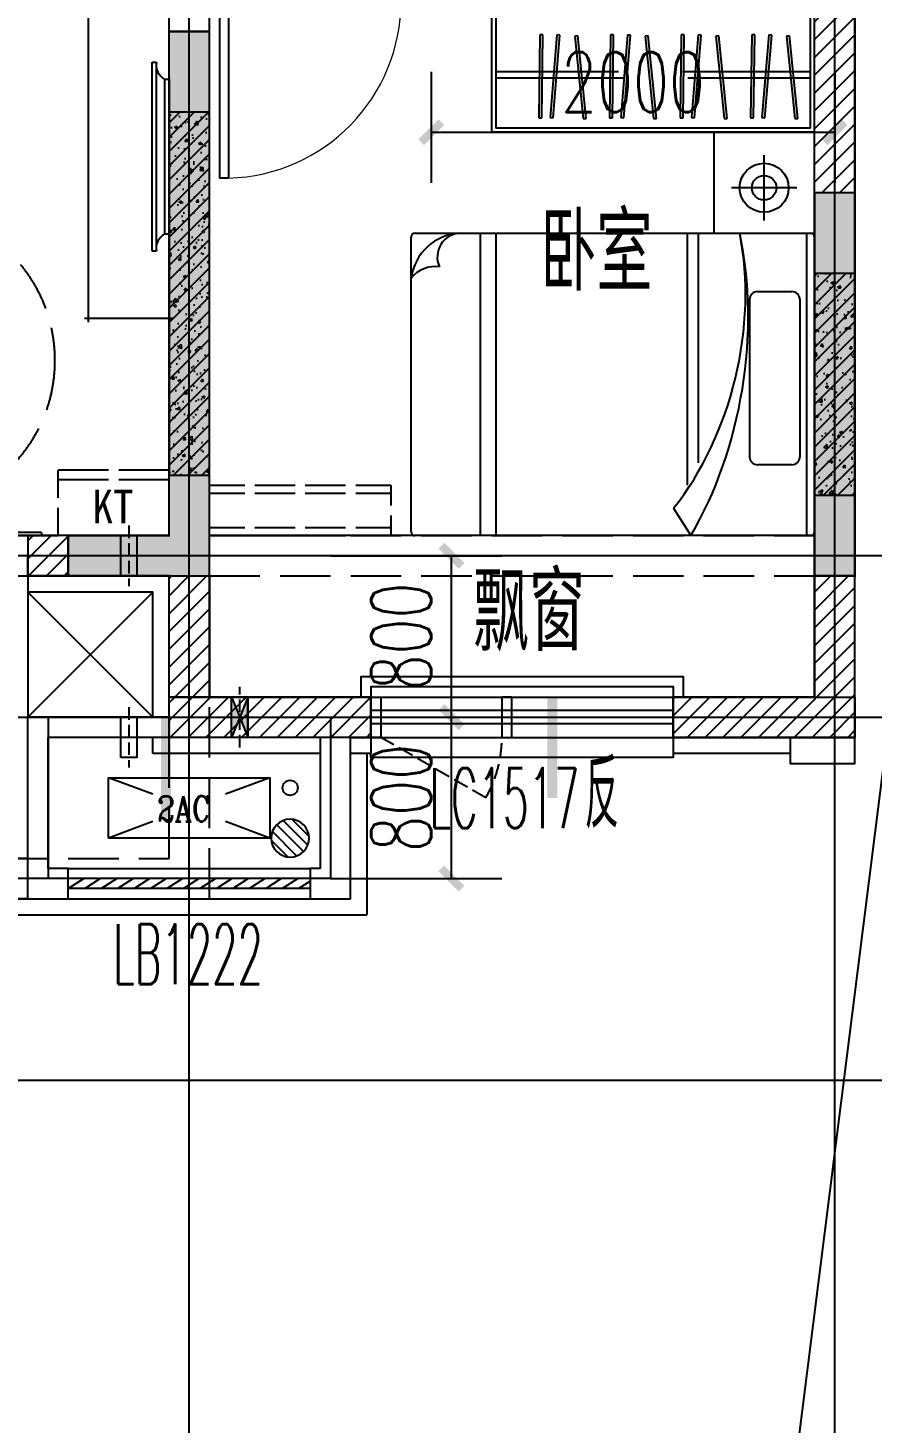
# Model space of a CAD drawing. Header units: millimetres. Extents: x 815519 to 890079, y 147095 to 251022.
# Drawn here: x 848619 to 852805, y 152595 to 159513 of the extents above; entities that cross this region are included whole.
import ezdxf

# ---------------------------------------------------------------- set-up
doc = ezdxf.new("R2010")
doc.units = ezdxf.units.MM
doc.header["$LTSCALE"] = 1000
for name, pattern in [('__DASH', [0.35, 0.25, -0.1]), ('DASH', [0.35, 0.25, -0.1]), ('DOTE', [61.468, 50.8, -5.08, 0.508, -5.08]), ('HIDDEN', [9.525, 6.35, -3.175])]:
    doc.linetypes.add(name, pattern=pattern)
doc.layers.get('Defpoints').update_dxf_attribs({"color": 1})
for name, color, linetype in [('A-WIND（门窗）', 155, 'Continuous'), ('COLUMN', 9, 'Continuous'), ('DIM_IDEN', 3, 'Continuous'), ('EQUIP_地漏', 7, 'Continuous'), ('HANDRAIL', 3, 'Continuous'), ('KTIAO', 125, 'Continuous'), ('PC_预制外墙', 11, 'Continuous'), ('PC_预制外墙填充', 252, 'Continuous'), ('PUB_DIM', 3, 'Continuous'), ('PUB_HATCH', 8, 'Continuous'), ('PUB_TEXT', 7, 'Continuous'), ('STAIR', 52, 'Continuous'), ('SURFACE', 6, 'Continuous'), ('VPIPE-凝结', 151, 'TG_N'), ('WALL', 2, 'Continuous'), ('WINDOW', 4, 'Continuous'), ('WINDOW_TEXT', 7, 'Continuous'), ('家具', 47, 'Continuous'), ('屋面索引', 6, 'Continuous'), ('总内隔墙', 30, 'Continuous'), ('梁虚线', 134, 'DASH'), ('看线', 163, 'Continuous'), ('砼墙', 3, 'Continuous'), ('空调', 9, 'Continuous'), ('空调机位', 9, 'Continuous'), ('面积框', 6, 'Continuous')]:
    doc.layers.add(name, color=color, linetype=linetype)
doc.layers.add('DOTE', color=1, linetype='DOTE', plot=False)
doc.layers.add('预留洞-空调', color=6, linetype='Continuous', lineweight=25)
doc.styles.add('_TCH_DIM_T3', font='SIMPLEX.shx', dxfattribs={"width": 0.7, "bigfont": 'GBCBIG.shx'})
doc.styles.add('_TCH_LABEL', font='COMPLEX', dxfattribs={"bigfont": 'GBCBIG'})
doc.styles.add('_TCH_WINDOW', font='SIMPLEX', dxfattribs={"height": 3.5, "bigfont": 'GBCBIG'})
doc.styles.add('C-SHET1', font='', dxfattribs={"width": 0.9})
doc.styles.add('COMPLEX', font='COMPLEX')
doc.styles.add('TG_LINETYPE', font='SIMPLEX', dxfattribs={"width": 0.8, "height": 3, "bigfont": 'HZTXT'})
doc.styles.get('C-SHET1').set_extended_font_data('FangSong_GB2312')
doc.linetypes.add('TG_N', pattern='A,2,-0.3,["N",TG_LINETYPE,S=0.1,R=0,X=-0.23,Y=-0.15],0', length=2.3)
doc.dimstyles.new('_TCH_ARCH&&100', dxfattribs={"dimtxt": 297.5, "dimasz": 100, "dimexe": 250, "dimexo": 300, "dimgap": 100, "dimtad": 1, "dimdec": 0, "dimzin": 0, "dimdsep": 46, "dimtxsty": '_TCH_DIM_T3', "dimblk": 'ARCHTICK', "dimcen": 0.09, "dimclrt": 7, "dimazin": 2, "dimtfac": 1, "dimtdec": 0, "dimtix": 1, "dimtmove": 2, "dimatfit": 3, "dimfxl": 1, "dimtolj": 1, "dimtzin": 0, "dimarcsym": 0})
pattern_1 = [(45, (0, 0), (-35.355339, 35.355339), []), (50, (0, 0), (143.452037, -12.550427), [15, -165]), (355, (0, 0), (-27.750267, 150.438427), [12, -132]), (100.4514, (11.95, -1.05), (115.701876, 137.88791), [12.748038, -140.228422]), (46.1842, (0, 40), (213.44821, -33.103803), [22.5, -247.5]), (96.6356, (17.79, 37.24), (186.93254, 194.823574), [19.12206, -210.3426]), (351.1842, (0, 40), (186.93239, 194.82372), [18, -198]), (21, (20, 30), (119.38141, -80.523778), [15, -165]), (326, (20, 30), (48.663066, 145.03001), [12, -132]), (71.4514, (29.95, 23.29), (168.044526, 64.5061), [12.748038, -140.228422]), (37.5, (0, 0), (2.431971, 66.5787708), [0, -130.4, 0, -134, 0, -132.5]), (7.5, (0, 0), (52.6139075, 78.882342), [0, -76.4, 0, -127.4, 0, -50.5]), (327.5, (-44.6, 0), (106.764487, -4.5109743), [0, -50, 0, -156, 0, -207]), (317.5, (-64.6, 0), (116.637234, 20.020996), [0, -65, 0, -103.6, 0, -147])]

# ---------------------------------------------------------------- blocks, each defined once
blk = doc.blocks.new('_ArchTick')
at = {"color": 0, "linetype": 'ByBlock', "const_width": 0.4}
blk.add_lwpolyline([(-0.5, -0.5), (0.5, 0.5)], dxfattribs=at)
blk = doc.blocks.new('*D725')
at = {"layer": 'Defpoints', "color": 0, "transparency": 16777216}
for p in [(-339333.1, 351550), (-337333.1, 351550), (-337333.1, 350950)]:
    blk.add_point(p, dxfattribs=at)
at = {"layer": 'PUB_DIM', "color": 0, "lineweight": -2, "transparency": 16777216}
for p, q in [((-339333.1, 351250), (-339333.1, 350700)), ((-337333.1, 351250), (-337333.1, 350700)), ((-339333.1, 350950), (-337333.1, 350950))]:
    blk.add_line(p, q, dxfattribs=at)
at = {"layer": 'PUB_DIM', "color": 0, "lineweight": -2, "transparency": 16777216, "xscale": 100, "yscale": 100, "zscale": 100, "rotation": 180}
blk.add_blockref('_ArchTick', (-339333.1, 350950), dxfattribs=at)
at = {"layer": 'PUB_DIM', "color": 0, "lineweight": -2, "transparency": 16777216, "xscale": 100, "yscale": 100, "zscale": 100}
blk.add_blockref('_ArchTick', (-337333.1, 350950), dxfattribs=at)
at = {"layer": 'PUB_DIM', "color": 7, "transparency": 16777216, "insert": (-338333.1, 351198.7), "char_height": 297.5, "attachment_point": 5, "style": '_TCH_DIM_T3'}
blk.add_mtext('\\A1;2000', dxfattribs=at)
blk = doc.blocks.new('10#楼-房间功能')
at = {"layer": 'PUB_TEXT', "style": '_TCH_LABEL'}
for s, p in [('卧室', (-338792.3, 410172.5)), ('飘窗', (-339126.2, 408390.1))]:
    blk.add_text(s, height=385.82, dxfattribs=at).set_placement(p)
blk = doc.blocks.new('10#-剪力墙-初')
at = {"layer": 'PUB_HATCH'}
for points in [[(678312.9, -146900.9), (678312.9, -147100.9), (679012.9, -147100.9), (679012.9, -144400.9), (678812.9, -144400.9), (678812.9, -146900.9)], [(682212.9, -145200.9), (682012.9, -145200.9), (682012.9, -147100.9), (682212.9, -147100.9)]]:
    blk.add_hatch(color=256, dxfattribs=at).paths.add_polyline_path(points)
at = {"layer": '砼墙', "color": 5, "ltscale": 1, "const_width": 10}
for points in [[(678312.9, -146900.9), (678812.9, -146900.9), (678812.9, -144400.9), (679012.9, -144400.9), (679012.9, -147100.9), (678312.9, -147100.9)], [(682212.9, -145200.9), (682212.9, -147100.9), (682012.9, -147100.9), (682012.9, -145200.9)]]:
    blk.add_lwpolyline(points, close=True, dxfattribs=at)
blk = doc.blocks.new('dddfg')
at = {"layer": '空调'}
for p, q in [((-230086.3, 24543.2), (-230086.3, 24368.2)), ((-229986.3, 24543.2), (-230086.3, 24543.2)), ((-230046.3, 24543.2), (-230046.3, 24368.2)), ((-229836.3, 24543.2), (-229936.3, 24543.2)), ((-229876.3, 24543.2), (-229876.3, 24368.2)), ((-229836.3, 24543.2), (-229836.3, 24368.2)), ((-230086.3, 24318.2), (-230086.3, 24118.2)), ((-230046.3, 24318.2), (-230046.3, 24118.2)), ((-229876.3, 24318.2), (-229876.3, 24118.2)), ((-229836.3, 24318.2), (-229836.3, 24118.2)), ((-230086.3, 24068.2), (-230086.3, 23868.2)), ((-230046.3, 24068.2), (-230046.3, 23868.2)), ((-229876.3, 24068.2), (-229876.3, 23868.2)), ((-229836.3, 24068.2), (-229836.3, 23868.2)), ((-230086.3, 23818.2), (-230086.3, 23643.2)), ((-230046.3, 23818.2), (-230046.3, 23643.2)), ((-229876.3, 23818.2), (-229876.3, 23643.2)), ((-229836.3, 23818.2), (-229836.3, 23643.2)), ((-230086.3, 23643.2), (-229986.3, 23643.2)), ((-229936.3, 23643.2), (-229836.3, 23643.2))]:
    blk.add_line(p, q, dxfattribs=at)
blk = doc.blocks.new('Z$W@#61777A51')
at = {"layer": '空调'}
for p, q in [((250, 325, -0.6), (0, 325, -0.6)), ((0, 187.5, -0.6), (0, 325, -0.6)), ((250, 277.5, -0.6), (0, 277.5, -0.6)), ((550, 325, -0.6), (300, 325, -0.6)), ((550, 277.5, -0.6), (300, 277.5, -0.6)), ((550, 187.5, -0.6), (550, 325, -0.6)), ((0, 0, -0.6), (0, 137.5, -0.6)), ((550, 0, -0.6), (550, 137.5, -0.6)), ((250, 0, -0.6), (0, 0, -0.6)), ((550, 0, -0.6), (300, 0, -0.6))]:
    blk.add_line(p, q, dxfattribs=at)
at = {"layer": '空调', "style": 'C-SHET1', "width": 0.9}
blk.add_text('KT', height=166.5, rotation=359.99346, dxfattribs=at).set_placement((170.1, 61.1, -0.6))
blk = doc.blocks.new('空调室外机')
at = {"linetype": 'ByBlock', "ltscale": 0.4}
for p, q in [((-375.2, 159.4), (-155.4, 76.9)), ((205, 76.9), (424.8, 159.4)), ((-375.2, -140.6), (-155.4, -58.2)), ((205, -58.2), (424.8, -140.6))]:
    blk.add_line(p, q, dxfattribs=at)
blk.add_lwpolyline([(424.8, -140.6), (424.8, 159.4), (-375.2, 159.4), (-375.2, -140.6)], close=True, dxfattribs=at)
at = {"style": 'COMPLEX', "width": 0.8}
blk.add_attdef('AC', (-83.7, -57, 0), '', height=125, dxfattribs=at)
blk = doc.blocks.new('*U581')
for p, q in [((0, 0), (1600, 0)), ((0, -600), (0, 0)), ((1600, -600), (1600, 0)), ((1580, -20), (20, -20)), ((20, -20), (20, -580)), ((1580, -580), (1580, -20)), ((20, -300), (20, -330)), ((1600, -600), (0, -600)), ((1580, -580), (20, -580))]:
    blk.add_line(p, q)
at = {"color": 251, "linetype": 'HIDDEN', "ltscale": 0.1}
for p, q in [((238.6, -117.1), (233.2, -528.2)), ((253.6, -117.3), (238.6, -117.1)), ((248.2, -528.4), (253.6, -117.3)), ((322.8, -117.1), (289.5, -527.1)), ((304.5, -528.1), (337.7, -118.2)), ((337.7, -118.2), (322.8, -117.1)), ((425.9, -121.9), (411, -123.4)), ((411, -123.4), (452.2, -532.5)), ((467.1, -531), (425.9, -121.9)), ((588.6, -117.1), (583.2, -528.2)), ((603.6, -117.3), (588.6, -117.1)), ((598.2, -528.4), (603.6, -117.3)), ((672.8, -117.1), (639.5, -527.1)), ((654.5, -528.1), (687.7, -118.2)), ((687.7, -118.2), (672.8, -117.1)), ((775.9, -121.9), (761, -123.4)), ((761, -123.4), (802.2, -532.5)), ((817.1, -531), (775.9, -121.9)), ((938.6, -117.1), (933.2, -528.2)), ((953.6, -117.3), (938.6, -117.1)), ((948.2, -528.4), (953.6, -117.3)), ((1022.8, -117.1), (989.5, -527.1)), ((1004.5, -528.1), (1037.7, -118.2)), ((1037.7, -118.2), (1022.8, -117.1)), ((1125.9, -121.9), (1111, -123.4)), ((1111, -123.4), (1152.2, -532.5)), ((1167.1, -531), (1125.9, -121.9)), ((1288.6, -117.1), (1283.2, -528.2)), ((1303.6, -117.3), (1288.6, -117.1)), ((1298.2, -528.4), (1303.6, -117.3)), ((1372.8, -117.1), (1339.5, -527.1)), ((1354.5, -528.1), (1387.7, -118.2)), ((1387.7, -118.2), (1372.8, -117.1)), ((1475.9, -121.9), (1461, -123.4)), ((1461, -123.4), (1502.2, -532.5)), ((1517.1, -531), (1475.9, -121.9)), ((1580, -300), (20, -300)), ((20, -330), (1580, -330)), ((233.2, -528.2), (248.2, -528.4)), ((289.5, -527.1), (304.5, -528.1)), ((452.2, -532.5), (467.1, -531)), ((583.2, -528.2), (598.2, -528.4)), ((639.5, -527.1), (654.5, -528.1)), ((802.2, -532.5), (817.1, -531)), ((933.2, -528.2), (948.2, -528.4)), ((989.5, -527.1), (1004.5, -528.1)), ((1152.2, -532.5), (1167.1, -531)), ((1283.2, -528.2), (1298.2, -528.4)), ((1339.5, -527.1), (1354.5, -528.1)), ((1502.2, -532.5), (1517.1, -531))]:
    blk.add_line(p, q, dxfattribs=at)
blk = doc.blocks.new('A$C394760E6')
at = {"linetype": 'Continuous', "lineweight": -3}
for p, q in [((0, 1620), (440, 1620)), ((20, 0), (20, 1640)), ((420, 0), (420, 1640)), ((335.5, 351.7), (335.5, 1288.3)), ((335.5, 1288.3), (356.6, 1288.3)), ((356.6, 1288.3), (356.6, 351.7)), ((398.9, 436.2), (398.9, 1203.8)), ((398.9, 1203.8), (420, 1203.8)), ((420, 1203.8), (420, 436.2)), ((420, 436.2), (398.9, 436.2)), ((356.6, 351.7), (335.5, 351.7)), ((0, 20), (440, 20))]:
    blk.add_line(p, q, dxfattribs=at)
for centre, major_axis, start_param, end_param in [((434.9, 1274.6), (79.4, 0.8), 2.958446, 4.232249), ((434.9, 365.4), (-79.4, 1.3), -1.083746, 0.190057)]:
    blk.add_ellipse(centre, major_axis=major_axis, ratio=1, start_param=start_param, end_param=end_param, dxfattribs=at)
blk = doc.blocks.new('$WINLIB2D$00000001')
for p, q in [((-0.5, 0.5), (0.5, 0.5)), ((-0.5, 0.5), (-0.5, -0.5)), ((0.5, -0.5), (0.5, 0.5)), ((0.5, 0.1667), (-0.5, 0.1667)), ((0.5, -0.1667), (-0.5, -0.1667)), ((-0.5, -0.5), (0.5, -0.5))]:
    blk.add_line(p, q)
blk = doc.blocks.new('$WINLIB2D$00000039')
at = {"color": 0}
for points in [[(-0.5, 0.5), (-0.5, -0.5)], [(0.5, 0.5), (-0.5, 0.5)], [(0.5, -0.5), (0.5, 0.5)], [(-0.5, 0.1667), (0.5, 0.1667)], [(-0.3839, -0.1667), (-0.448, 0.1667)], [(-0.3159, -0.1667), (-0.38, 0.1667)], [(-0.2479, -0.1667), (-0.312, 0.1667)], [(-0.1799, -0.1667), (-0.244, 0.1667)], [(-0.1119, -0.1667), (-0.176, 0.1667)], [(-0.0439, -0.1667), (-0.108, 0.1667)], [(0.0241, -0.1667), (-0.04, 0.1667)], [(0.0921, -0.1667), (0.028, 0.1667)], [(0.16, -0.1667), (0.0959, 0.1667)], [(0.228, -0.1667), (0.1639, 0.1667)], [(0.296, -0.1667), (0.2319, 0.1667)], [(0.364, -0.1667), (0.2999, 0.1667)], [(0.432, -0.1667), (0.3679, 0.1667)], [(0.5, -0.1667), (0.4359, 0.1667)], [(-0.4519, -0.1667), (-0.5, 0.0836)], [(-0.5, -0.1667), (0.5, -0.1667)], [(0.5, -0.5), (-0.5, -0.5)]]:
    blk.add_lwpolyline(points, dxfattribs=at)
blk = doc.blocks.new('$DorLib2D$00000001')
for p, q in [((0.45, 0.975), (0.5, 0.975)), ((0.45, 0), (0.45, 0.975)), ((0.5, 0), (0.5, 0.975)), ((0.5, 0), (0.45, 0))]:
    blk.add_line(p, q)
at = {"lineweight": 13}
blk.add_arc((0.475, 0), 0.975, 91.46928, 180, dxfattribs=at)
blk = doc.blocks.new('$DorLib2D$00000130')
at = {"color": 0, "linetype": 'Continuous'}
for p, q in [((-0.5333, 0.6601), (-0.5333, 0.5127)), ((0, 0.6601), (-0.5333, 0.6601)), ((0, 0.5127), (0, 0.6601)), ((0.5333, 0.6601), (0, 0.6601)), ((0.5333, 0.6601), (0.5333, 0.5127)), ((0, 0.5127), (-0.5333, 0.5127)), ((0.5333, 0.5127), (0, 0.5127)), ((-0.3853, 0.2694), (-0.1396, 0.2694)), ((-0.3853, 0.2694), (-0.2999, 0.2144)), ((-0.2999, 0.2144), (-0.2999, 0.2694)), ((0.3853, 0.2694), (0.1396, 0.2694)), ((0.2999, 0.2144), (0.2999, 0.2694)), ((0.3853, 0.2694), (0.2999, 0.2144))]:
    blk.add_line(p, q, dxfattribs=at)
blk = doc.blocks.new('3-Ba户型')
at = {"layer": 'A-WIND（门窗）', "linetype": 'DASH', "ltscale": 0.3}
blk.add_line((-690019.4, 345300), (-690539.1, 345600), dxfattribs=at)
at = {"layer": 'A-WIND（门窗）'}
for points in [[(-690589.1, 345600), (-690589.1, 345800), (-690539.1, 345800), (-690539.1, 345600)], [(-689889.1, 345600), (-689889.1, 345800), (-689939.1, 345800), (-689939.1, 345600)]]:
    blk.add_lwpolyline(points, close=True, dxfattribs=at)
at = {"layer": 'A-WIND（门窗）', "linetype": 'DASH', "ltscale": 0.3}
blk.add_arc((-690539.1, 345600), 600, 330, 0, dxfattribs=at)
at = {"layer": 'STAIR'}
for p, q in [((-692289.1, 345000), (-694389.1, 345000)), ((-692289.1, 344800), (-694389.1, 344800))]:
    blk.add_line(p, q, dxfattribs=at)
at = {"layer": 'STAIR', "color": 8, "linetype": '__DASH'}
blk.add_circle((-692906.5, 347469), 750, dxfattribs=at)
at = {"layer": 'SURFACE'}
for p, q in [((-692289.1, 346399.2), (-692289.1, 346320)), ((-691669.1, 346320), (-692289.1, 346320)), ((-691669.1, 345700), (-691669.1, 346320)), ((-691669.1, 345520), (-691669.1, 345600)), ((-690589.1, 345600), (-690589.1, 345520)), ((-689089.1, 345600), (-689089.1, 345520)), ((-690839.1, 345520), (-691669.1, 345520)), ((-690589.1, 345520), (-690689.1, 345520)), ((-688509.1, 345520), (-689089.1, 345520))]:
    blk.add_line(p, q, dxfattribs=at)
blk.add_lwpolyline([(-688509.1, 345600), (-688509.1, 345470), (-688189.1, 345470), (-688189.1, 345600)], dxfattribs=at)
at = {"layer": 'WALL'}
for p, q in [((-691589.1, 346600), (-691589.1, 349300)), ((-688189.1, 345600), (-688189.1, 349300)), ((-691389.1, 346500), (-691389.1, 349200)), ((-688389.1, 345800), (-688389.1, 349200)), ((-692289.1, 346600), (-692289.2, 346600)), ((-692289.2, 346600), (-692289.2, 346500)), ((-691589.1, 346600), (-692289.1, 346600)), ((-692289.2, 346500), (-692289.1, 346500)), ((-692289.1, 346400), (-692289.1, 346500)), ((-691389.1, 345800), (-691389.1, 346500)), ((-691589.1, 346400), (-692289.1, 346400)), ((-691589.1, 345700), (-691589.1, 346400)), ((-690789.1, 345800), (-691389.1, 345800)), ((-690589.1, 345800), (-690789.1, 345800)), ((-690589.1, 345600), (-690589.1, 345800)), ((-688389.1, 345800), (-689089.1, 345800)), ((-689089.1, 345800), (-689089.1, 345600)), ((-692289.1, 344800), (-692289.1, 345700)), ((-691589.1, 345700), (-692289.1, 345700)), ((-692189.1, 344950), (-692189.1, 345600)), ((-691489.1, 345600), (-692189.1, 345600)), ((-690839.1, 345600), (-691489.1, 345600)), ((-690839.1, 344950), (-690839.1, 345600)), ((-690689.1, 345600), (-690589.1, 345600)), ((-690689.1, 344800), (-690689.1, 345600)), ((-689089.1, 345600), (-688189.1, 345600)), ((-692089.1, 344950), (-692189.1, 344950)), ((-692089.1, 344800), (-692089.1, 344950)), ((-690839.1, 344950), (-690889.1, 344950)), ((-690889.1, 344950), (-690889.1, 344800)), ((-692289.1, 344800), (-692089.1, 344800)), ((-690889.1, 344800), (-690689.1, 344800))]:
    blk.add_line(p, q, dxfattribs=at)
at = {"layer": 'WINDOW'}
blk.add_line((-688389.1, 346600), (-691389.1, 346600), dxfattribs=at)
at = {"layer": '家具'}
for p, q in [((-688639.1, 348163), (-688639.1, 348487)), ((-688477.1, 348325), (-688801.1, 348325)), ((-690369.1, 348100), (-688409.1, 348100)), ((-690047.6, 348100), (-690047.6, 346600)), ((-689968.8, 348100), (-689968.8, 346600)), ((-689021.1, 348100), (-689021.1, 346850.4)), ((-688966, 348100), (-688966, 346960.7)), ((-688429.1, 348100), (-688429.1, 346600)), ((-690389.1, 346620), (-690389.1, 348080)), ((-688389.1, 348080), (-688389.1, 346620)), ((-688710.6, 346991.6), (-688710.6, 347770.2)), ((-688670.6, 347810.2), (-688501.9, 347810.2)), ((-688461.9, 347770.2), (-688461.9, 346991.6)), ((-688501.9, 346951.6), (-688670.6, 346951.6)), ((-689087.6, 346735.6), (-689002.6, 346600)), ((-688409.1, 346600), (-690369.1, 346600)), ((-692289.1, 346320), (-691669.1, 345700)), ((-691669.1, 346320), (-692289.1, 345700))]:
    blk.add_line(p, q, dxfattribs=at)
for points in [[(-688389.1, 348600), (-688889.1, 348600), (-688889.1, 348100), (-688389.1, 348100)], [(-692289.1, 345700), (-691669.1, 345700), (-691669.1, 346320), (-692289.1, 346320)]]:
    blk.add_lwpolyline(points, close=True, dxfattribs=at)
for radius in [121.5, 60.7]:
    blk.add_circle((-688639.1, 348325), radius, dxfattribs=at)
for centre, major_axis, ratio, start_param, end_param in [((-690369.1, 348080), (-14.1, 14.1), 1, -0.785398, 0.785398), ((-690133.5, 347842.5), (-182.3, 182.3), 1, -0.740006, 0.653879), ((-690140.9, 347981.6), (-83.8, 83.8), 1, -0.749305, 1.20892), ((-689642.1, 347591.2), (295.2, 1237.2), 0.696485, 4.126239, 5.294782), ((-689618.7, 347470.9), (225.3, 1406.2), 0.620308, 4.147457, 5.272827), ((-688409.1, 348080), (14.1, 14.1), 1, 5.497787, 7.068583), ((-690270.4, 347784.5), (-106.1, 106.1), 1, -0.92943, 0.126808), ((-688670.6, 347770.2), (28.3, 28.3), 1, 0.785398, 2.356194), ((-688501.9, 347770.2), (-28.3, 28.3), 1, 3.926991, 5.497787), ((-688670.6, 346991.6), (-28.3, 28.3), 1, 0.785398, 2.356194), ((-688501.9, 346991.6), (28.3, 28.3), 1, 3.926991, 5.497787), ((-690369.1, 346620), (14.1, 14.1), 1, 2.356194, 3.926991), ((-688409.1, 346620), (-14.1, 14.1), 1, 2.356194, 3.926991)]:
    blk.add_ellipse(centre, major_axis=major_axis, ratio=ratio, start_param=start_param, end_param=end_param, dxfattribs=at)
at = {"layer": '看线'}
for p in [(-690609.1, 345520), (-694809.1, 344720)]:
    blk.add_line(p, (-690609.1, 344720), dxfattribs=at)
blk.add_lwpolyline([(-689089.1, 345520), (-689089.1, 345500), (-690589.1, 345500), (-690589.1, 345520)], dxfattribs=at)
at = {"layer": 'KTIAO', "extrusion": (0, 0, -1)}
ref = blk.add_blockref('空调室外机', (691464.2, 345240.6), dxfattribs=dict(at, zscale=-1))
ref.add_attrib('AC', '2AC', (-691647.2, 345183.6), dxfattribs={"layer": '0', "height": 125, "style": 'COMPLEX', "width": 0.8})
at = {"layer": 'WINDOW'}
ref = blk.add_blockref('$DorLib2D$00000001', (-690889.1, 349250), dxfattribs=dict(at, xscale=900, yscale=900, zscale=900, rotation=180.0000024700628))
ref.add_attrib('A', 'M0922', (-691234.1, 349276.3), dxfattribs={"layer": 'WINDOW_TEXT', "height": 297.5, "rotation": 0, "style": '_TCH_WINDOW', "width": 0.494118})
ref = blk.add_blockref('$DorLib2D$00000130', (-693289.2, 346550), dxfattribs=dict(at, xscale=-2000, yscale=-100, zscale=-2000, rotation=180))
ref.add_attrib('A', 'TLM2023', (-693754.7, 346076.2), dxfattribs={"layer": 'WINDOW_TEXT', "height": 297.5, "style": '_TCH_WINDOW', "width": 0.494118})
at = {"layer": 'WINDOW', "xscale": -1500, "yscale": -200, "zscale": -1500, "rotation": 180}
blk.add_blockref('$WINLIB2D$00000001', (-689839.1, 345700), dxfattribs=at)
at = {"layer": 'WINDOW'}
ref = blk.add_blockref('$WINLIB2D$00000039', (-691489.1, 344875), dxfattribs=dict(at, xscale=1200, yscale=-150, zscale=1200, rotation=180))
ref.add_attrib('A', 'LB1222', (-691867.1, 344376.2), dxfattribs={"layer": 'WINDOW_TEXT', "height": 297.5, "style": '_TCH_WINDOW', "width": 0.494118})
at = {"layer": '家具', "linetype": 'Continuous', "lineweight": -3}
for name, p in [('A$C394760E6', (-692009.1, 347659)), ('*U581', (-689989.1, 349200))]:
    blk.add_blockref(name, p, dxfattribs=at)
at = {"layer": '空调', "extrusion": (0, 0, -1), "zscale": -1, "rotation": 270}
blk.add_blockref('dddfg', (666845.9, 116763.7), dxfattribs=at)
at = {"layer": '空调机位', "linetype": 'DASH', "rotation": 0.001373826665159374}
blk.add_blockref('Z$W@#61777A51', (-692139.1, 346600), dxfattribs=at)
at = {"layer": 'WINDOW_TEXT', "style": '_TCH_WINDOW'}
for s, height, width, p in [('反', 337.6, 0.7, (-689528.3, 345150)), ('LC1517', 297.5, 0.494118, (-690298.3, 345150))]:
    blk.add_text(s, height=height, dxfattribs=dict(at, width=width)).set_placement(p)
blk = doc.blocks.new('A$C18B43379')
blk.add_lwpolyline([(-40, 0), (-40, -200), (40, -200), (40, 0), (-40, 0)])
at = {"color": 2, "linetype": 'DASH', "ltscale": 0.25}
blk.add_lwpolyline([(0, -250), (0, 50)], dxfattribs=at)
blk = doc.blocks.new('A$C1AEB30FF')
h = blk.add_hatch(color=8)
h.dxf.hatch_style = 1
h.paths.add_polyline_path([(40, -200), (0, -100), (40, 0)])
h.paths.add_polyline_path([(-40, -200), (0, -100), (-40, 0)])
at = {"color": 2, "linetype": 'DASH', "ltscale": 0.25}
blk.add_lwpolyline([(0, 50), (0, -250)], dxfattribs=at)
for points in [[(40, -200), (40, 0), (-40, 0), (-40, -200), (40, -200)], [(-40, -200), (0, -100), (-40, 0), (-40, -200)], [(40, -200), (0, -100), (40, 0), (40, -200)]]:
    blk.add_lwpolyline(points)
blk = doc.blocks.new('$TwtSys$00000141')
for p, q in [((-94.2, 7.7), (-10.1, 91.8)), ((-94.2, 7.7), (-10.1, 91.8)), ((-87.2, -35.1), (35.1, 87.2)), ((-87.2, -35.1), (35.1, 87.2)), ((-66.5, -66.5), (66.5, 66.5)), ((-66.5, -66.5), (66.5, 66.5)), ((-32.4, -87.1), (87.6, 32.9)), ((-32.4, -87.1), (87.6, 32.9)), ((11.4, -92.3), (92.3, -11.4)), ((11.4, -92.3), (92.3, -11.4))]:
    blk.add_line(p, q)
blk.add_circle((0, 0), 94)
blk.add_circle((0, 0), 94)
blk = doc.blocks.new("3B'雨水")
at = {"layer": 'VPIPE-凝结'}
blk.add_circle((-541514.2, 684840.5), 37.5, dxfattribs=at)
at = {"layer": 'EQUIP_地漏', "yscale": -1, "rotation": 180}
blk.add_blockref('$TwtSys$00000141', (-541514.2, 684590.6), dxfattribs=at)
at = {"layer": '预留洞-空调', "xscale": -1, "rotation": 180}
for name, p in [('A$C18B43379', (-542314.2, 685890.5)), ('A$C1AEB30FF', (-541764.2, 685090.5)), ('A$C18B43379', (-542314.2, 684990.5))]:
    blk.add_blockref(name, p, dxfattribs=at)
blk = doc.blocks.new('*D930')
at = {"layer": 'Defpoints', "color": 0, "transparency": 16777216}
for p in [(-212930, 539700), (-212030, 539700), (-212930, 538900)]:
    blk.add_point(p, dxfattribs=at)
at = {"layer": 'PUB_DIM', "color": 0, "lineweight": -2, "transparency": 16777216}
for p, q in [((-212630, 539700), (-211780, 539700)), ((-212030, 538900), (-212030, 539700)), ((-212630, 538900), (-211780, 538900))]:
    blk.add_line(p, q, dxfattribs=at)
at = {"layer": 'PUB_DIM', "color": 0, "lineweight": -2, "transparency": 16777216, "xscale": 100, "yscale": 100, "zscale": 100}
for p, rotation in [((-212030, 539700), 90), ((-212030, 538900), 270)]:
    blk.add_blockref('_ArchTick', p, dxfattribs=dict(at, rotation=rotation))
at = {"layer": 'PUB_DIM', "color": 7, "transparency": 16777216, "insert": (-212278.8, 539300), "char_height": 297.5, "attachment_point": 5, "rotation": 90, "style": '_TCH_DIM_T3'}
blk.add_mtext('\\A1;800', dxfattribs=at)
blk = doc.blocks.new('*D931')
at = {"layer": 'Defpoints', "color": 0, "transparency": 16777216}
for p in [(-212930, 538900), (-212030, 538900), (-212930, 538100)]:
    blk.add_point(p, dxfattribs=at)
at = {"layer": 'PUB_DIM', "color": 0, "lineweight": -2, "transparency": 16777216}
for p, q in [((-212630, 538900), (-211780, 538900)), ((-212030, 538100), (-212030, 538900)), ((-212630, 538100), (-211780, 538100))]:
    blk.add_line(p, q, dxfattribs=at)
at = {"layer": 'PUB_DIM', "color": 0, "lineweight": -2, "transparency": 16777216, "xscale": 100, "yscale": 100, "zscale": 100}
for p, rotation in [((-212030, 538900), 90), ((-212030, 538100), 270)]:
    blk.add_blockref('_ArchTick', p, dxfattribs=dict(at, rotation=rotation))
at = {"layer": 'PUB_DIM', "color": 7, "transparency": 16777216, "insert": (-212278.8, 538500), "char_height": 297.5, "attachment_point": 5, "rotation": 90, "style": '_TCH_DIM_T3'}
blk.add_mtext('\\A1;800', dxfattribs=at)
blk = doc.blocks.new('10#-标准层-装备式')
at = {"layer": 'PC_预制外墙填充'}
h = blk.add_hatch(dxfattribs=at)
h.set_pattern_fill('ANSI31', color=256, scale=500, style=0)
h.set_pattern_definition([(45, (-572752.71, 434421.08), (-44.194174, 44.194174), [])])
h.paths.add_polyline_path([(198313.5, 539000), (198513.5, 539000), (198513.5, 539600), (198313.5, 539600)])
h.paths.add_polyline_path([(195313.5, 539000), (195113.5, 539000), (195113.5, 539600), (195313.5, 539600)])
h.paths.add_polyline_path([(188313.5, 537000), (188113.5, 537000), (188113.5, 536400), (188313.5, 536400)])
h.paths.add_polyline_path([(183313.5, 536400), (183113.5, 536400), (183113.5, 537000), (183313.5, 537000)])
h.paths.add_polyline_path([(181513.5, 536400), (181513.5, 537000)])
h.paths.add_polyline_path([(181713.5, 537000), (181513.5, 537000), (181513.5, 536400), (181713.5, 536400)])
h.paths.add_polyline_path([(176713.5, 536400), (176513.5, 536400), (176513.5, 537000), (176713.5, 537000)])
h.paths.add_polyline_path([(169313.5, 538000), (169513.5, 538000), (169513.5, 538800), (169313.5, 538800)])
h.paths.add_polyline_path([(165813.5, 538000), (166013.5, 538000), (166013.5, 538800), (165813.5, 538800)])
h.paths.add_polyline_path([(166513.5, 547200), (165813.5, 547200), (165813.5, 547400), (166513.5, 547400)])
h.paths.add_polyline_path([(185513.5, 543700), (185713.5, 543700), (185713.5, 543000), (185513.5, 543000)])
h.paths.add_polyline_path([(179313.5, 543000), (179113.5, 543000), (179113.5, 543700), (179313.5, 543700)])
h.paths.add_polyline_path([(198313.5, 543000), (198513.5, 543000), (198513.5, 541500), (198313.5, 541500)])
h.paths.add_polyline_path([(197613.5, 539000), (197613.5, 538800), (198513.5, 538800), (198513.5, 539000)])
h.paths.add_polyline_path([(196113.5, 538800), (196113.5, 539000), (195113.5, 539000), (195113.5, 538800)])
h.paths.add_polyline_path([(194813.5, 550500), (194813.5, 550700), (194163.5, 550700), (194163.5, 550500)])
h.paths.add_polyline_path([(193013.5, 550700), (193013.5, 550500), (193763.5, 550500), (193763.5, 550700)])
h.paths.add_polyline_path([(191513.5, 550500), (191513.5, 550700), (191013.5, 550700), (191013.5, 550500)])
h.paths.add_polyline_path([(187013.5, 552800.3), (187013.5, 552600), (187913.5, 552600), (187913.5, 552800.3)])
h.paths.add_polyline_path([(185713.5, 549800), (185913.5, 549800), (185913.5, 549900), (185713.5, 549900)])
h.paths.add_polyline_path([(185913.5, 548000), (185713.5, 548000), (185713.5, 547700), (185913.5, 547700)])
h.paths.add_polyline_path([(187213.5, 544400), (187413.5, 544400), (187413.5, 544900), (187213.5, 544900)])
h.paths.add_polyline_path([(187413.5, 543798.4), (187213.5, 543798.4), (187213.5, 543700), (187413.5, 543700)])
h.paths.add_polyline_path([(186313.5, 542800), (186313.5, 543000), (185713.5, 543000), (185713.5, 542800)])
h.paths.add_polyline_path([(186913.5, 543000), (186913.5, 542800), (187013.5, 542800), (187013.5, 543000)])
h.paths.add_polyline_path([(183413.5, 543500), (183413.5, 543700), (183213.5, 543700), (183213.5, 543500)])
h.paths.add_polyline_path([(184613.5, 543700), (184613.5, 543500), (185513.5, 543500), (185513.5, 543700)])
h.paths.add_polyline_path([(181413.5, 543700), (181413.5, 543500), (181613.5, 543500), (181613.5, 543700)])
h.paths.add_polyline_path([(180213.5, 543500), (180213.5, 543700), (179313.5, 543700), (179313.5, 543500)])
h.paths.add_polyline_path([(178513.5, 543000), (178513.5, 542800), (179113.5, 542800), (179113.5, 543000)])
h.paths.add_polyline_path([(177913.5, 542800), (177913.5, 543000), (177813.5, 543000), (177813.5, 542800)])
h.paths.add_polyline_path([(177413.5, 544400), (177613.5, 544400), (177613.5, 544900), (177413.5, 544900)])
h.paths.add_polyline_path([(177613.5, 543800), (177413.5, 543800), (177413.5, 543700), (177613.5, 543700)])
h.paths.add_polyline_path([(178413.5, 549800), (178613.5, 549800), (178613.5, 549900), (178413.5, 549900)])
h.paths.add_polyline_path([(178613.5, 547800), (178413.5, 547800), (178413.5, 547700), (178613.5, 547700)])
h.paths.add_polyline_path([(177313.5, 552600), (177313.5, 552800), (176413.5, 552800), (176413.5, 552600)])
h.paths.add_polyline_path([(172713.5, 550900), (172713.5, 550700), (173613.5, 550700), (173613.5, 550900)])
h.paths.add_polyline_path([(172063.5, 550700), (172063.5, 550900), (171863.5, 550900), (171863.5, 550700)])
h.paths.add_polyline_path([(170763.5, 550600), (170763.5, 550400), (171213.5, 550400), (171213.5, 550600)])
h.paths.add_polyline_path([(168863.5, 550600), (168863.5, 550400), (170163.5, 550400), (170163.5, 550600)])
h.paths.add_polyline_path([(167363.5, 550400), (167363.5, 550600), (167163.5, 550600), (167163.5, 550400)])
h.paths.add_polyline_path([(165813.5, 547000), (166013.5, 547000), (166013.5, 547200), (165813.5, 547200)])
h.paths.add_polyline_path([(166013.5, 545500), (165813.5, 545500), (165813.5, 544700), (166013.5, 544700)])
h.paths.add_polyline_path([(165813.5, 544350), (166013.5, 544350), (166013.5, 544500.1), (165813.5, 544500.1)])
h.paths.add_polyline_path([(166013.5, 543750), (165813.5, 543750), (165813.5, 542800), (166013.5, 542800)])
h.paths.add_polyline_path([(168513.5, 538200), (168513.5, 538000), (169313.5, 538000), (169313.5, 538200)])
h.paths.add_polyline_path([(166713.5, 538000), (166713.5, 538200), (166013.5, 538200), (166013.5, 538000)])
h.paths.add_polyline_path([(172213.5, 539000), (172213.5, 538800), (172413.5, 538800), (172413.5, 539000)])
h.paths.add_polyline_path([(170213.5, 538800), (170213.5, 539000), (170013.5, 539000), (170013.5, 538800)])
h.paths.add_polyline_path([(175813.5, 537200), (175813.5, 537000), (176013.5, 537000), (176013.5, 537200)])
h.paths.add_polyline_path([(173813.5, 537000), (173813.5, 537200), (173613.5, 537200), (173613.5, 537000)])
h.paths.add_polyline_path([(177513.5, 536200), (177513.5, 536400), (176513.5, 536400), (176513.5, 536200)])
h.paths.add_polyline_path([(181163.5, 536400), (181163.5, 536200), (181713.5, 536200), (181713.5, 536400)])
h.paths.add_polyline_path([(179663.5, 536200), (179663.5, 536400), (179013.5, 536400), (179013.5, 536200)])
h.paths.add_polyline_path([(183663.5, 536200), (183663.5, 536400), (183113.5, 536400), (183113.5, 536200)])
h.paths.add_polyline_path([(187313.5, 536400), (187313.5, 536200), (188313.5, 536200), (188313.5, 536400)])
h.paths.add_polyline_path([(185813.5, 536200), (185813.5, 536400), (185163.5, 536400), (185163.5, 536200)])
h.paths.add_polyline_path([(191013.5, 537200), (191013.5, 537000), (191213.5, 537000), (191213.5, 537200)])
h.paths.add_polyline_path([(189013.5, 537000), (189013.5, 537200), (188813.5, 537200), (188813.5, 537000)])
h.paths.add_polyline_path([(194413.5, 539800), (194413.5, 539600), (194613.5, 539600), (194613.5, 539800)])
h.paths.add_polyline_path([(192413.3, 539600), (192413.3, 539800), (192213.5, 539800), (192213.5, 539600)])
h.paths.add_polyline_path([(197613.5, 545900), (197413.5, 545900), (197413.5, 545000), (197613.5, 545000)])
h.paths.add_polyline_path([(197413.5, 546550), (197613.5, 546550), (197613.5, 547300), (197413.5, 547300)])
at = {"layer": 'PC_预制外墙'}
for points in [[(198313.5, 543000), (198513.5, 543000), (198513.5, 541500), (198313.5, 541500)], [(194413.5, 539800), (194413.5, 539600), (194613.5, 539600), (194613.5, 539800)], [(195313.5, 539000), (195113.5, 539000), (195113.5, 539600), (195313.5, 539600)], [(198313.5, 539000), (198513.5, 539000), (198513.5, 539600), (198313.5, 539600)], [(196113.5, 539000), (196113.5, 538800), (195113.5, 538800), (195113.5, 539000)], [(197613.5, 539000), (198513.5, 539000), (198513.5, 538800), (197613.5, 538800)]]:
    blk.add_lwpolyline(points, close=True, dxfattribs=at)
blk = doc.blocks.new('10#楼-装配式-标准层')
at = {"layer": 'PUB_HATCH'}
h = blk.add_hatch(dxfattribs=at)
h.set_pattern_fill('钢筋混凝土', color=256, scale=20, style=0)
h.set_pattern_definition(pattern_1)
h.paths.add_polyline_path([(195313.5, 541900), (195113.5, 541900), (195113.5, 540100), (195313.5, 540100)])
h = blk.add_hatch(dxfattribs=at)
h.set_pattern_fill('钢筋混凝土', color=256, scale=20, style=0)
h.set_pattern_definition(pattern_1)
h.paths.add_polyline_path([(198313.5, 541100), (198313.5, 540000), (198513.5, 540000), (198513.5, 541100)])
at = {"layer": 'COLUMN'}
for p, q in [((198313.5, 541100), (198313.5, 540000)), ((198513.5, 541100), (198313.5, 541100)), ((198513.5, 540000), (198513.5, 541100)), ((198313.5, 540000), (198513.5, 540000))]:
    blk.add_line(p, q, dxfattribs=at)
at = {"layer": 'WALL'}
for p, q in [((195313.5, 541900), (195113.5, 541900)), ((195113.5, 541900), (195113.5, 540100)), ((195313.5, 540100), (195313.5, 541900)), ((195113.5, 540100), (195313.5, 540100))]:
    blk.add_line(p, q, dxfattribs=at)
blk = doc.blocks.new('10#-飘窗-栏杆')
at = {"layer": 'HANDRAIL'}
for points in [[(-210880, 345800), (-210880, 345900), (-212480, 345900), (-212480, 345800)], [(-210930, 345800), (-210930, 345850), (-212430, 345850), (-212430, 345800)]]:
    blk.add_lwpolyline(points, dxfattribs=at)
blk = doc.blocks.new('DAAB')
at = {"layer": '梁虚线', "ltscale": 1}
for p, q in [((241817.7, -674115.6), (241817.7, -672015.6)), ((242017.7, -674115.6), (242017.7, -672015.6)), ((245017.7, -674915.6), (245017.7, -673415.6)), ((245217.7, -674915.6), (245217.7, -673415.6)), ((238917.7, -676615.6), (241317.7, -676615.6)), ((242017.7, -676615.6), (245017.7, -676615.6)), ((238917.7, -676815.6), (241317.7, -676815.6)), ((241817.7, -678215.6), (241817.7, -676815.6)), ((242017.7, -678415.6), (242017.7, -676815.6)), ((242017.7, -676815.6), (245017.7, -676815.6)), ((238517.7, -678215.6), (241817.7, -678215.6)), ((238517.7, -678415.6), (242017.7, -678415.6))]:
    blk.add_line(p, q, dxfattribs=at)
for points in [[(241817.7, -676615.6), (241817.7, -674115.6)], [(241817.7, -674115.6), (242017.7, -674115.6)], [(242017.7, -676815.6), (242017.7, -674115.6)], [(245017.7, -676815.6), (245017.7, -674915.6)], [(245217.7, -674915.6), (245017.7, -674915.6)], [(245217.7, -676815.6), (245217.7, -674915.6)], [(241317.7, -676815.6), (241317.7, -676615.6)], [(241317.7, -676615.6), (241817.7, -676615.6)], [(241317.7, -676815.6), (242017.7, -676815.6)], [(245217.7, -676815.6), (245017.7, -676815.6)]]:
    blk.add_lwpolyline(points, dxfattribs=at)
blk = doc.blocks.new('10#标准层轴网')
at = {"layer": 'DOTE'}
for p, q in [((-337333.1, 342150), (-337333.1, 365950)), ((-337333.1, 342150), (-337333.1, 365950)), ((-340533.1, 342150), (-340533.1, 354150)), ((-330273.1, 348850), (-344033.1, 348850)), ((-370833.1, 348050), (-303473.1, 348050)), ((-341233.1, 348050), (-341233.1, 347250)), ((-339833.1, 348050), (-339833.1, 347250)), ((-339833.1, 347250), (-344033.1, 347250)), ((-370833.1, 346250), (-303473.1, 346250))]:
    blk.add_line(p, q, dxfattribs=at)
at = {"layer": 'PUB_DIM'}
dim = blk.add_aligned_dim(p1=(-339333.1, 351550), p2=(-337333.1, 351550), distance=-600, dimstyle='_TCH_ARCH&&100', dxfattribs=at)
dim.commit()
dim.dimension.update_dxf_attribs({"geometry": '*D725', "text_midpoint": (-338333.1, 351198.7)})
blk = doc.blocks.new('10#尺寸标注-0')
at = {"layer": 'PUB_DIM', "color": 112}
for p1, p2, picture, middle in [((-212930, 538900), (-212930, 539700), '*D930', (-212278.8, 539300)), ((-212930, 538100), (-212930, 538900), '*D931', (-212278.8, 538500))]:
    dim = blk.add_aligned_dim(p1=p1, p2=p2, distance=-900, dimstyle='_TCH_ARCH&&100', dxfattribs=at)
    dim.commit()
    dim.dimension.update_dxf_attribs({"geometry": picture, "text_midpoint": middle})

msp = doc.modelspace()

# ---------------------------------------------------------------- linework, layer by layer
at = {"layer": 'DIM_IDEN', "color": 5, "const_width": 50}
for points in [[(851219.5, 156195.4), (851219.5, 155695.4)], [(849304.1, 156095.6), (849304.1, 155595.6)]]:
    msp.add_lwpolyline(points, dxfattribs=at)
at = {"layer": '屋面索引'}
msp.add_line((852871, 155940.6), (852294.5, 151364.9), dxfattribs=at)

# ---------------------------------------------------------------- block references
for name, p in [('10#-剪力墙-初', (170506.5, 303896.3)), ('DAAB', (607501.9, 833611)), ('10#-飘窗-栏杆', (1062749.5, -189604.6))]:
    msp.add_blockref(name, p)
at = {"layer": '总内隔墙', "color": 0}
for name in ['10#-标准层-装备式', '10#楼-装配式-标准层']:
    msp.add_blockref(name, (654206, -382804.6), dxfattribs=at)
at = {"layer": '看线'}
for name, p in [('10#标准层轴网', (1189952.5, -191954.6)), ('3-Ba户型', (1540908.5, -189604.6)), ("3B'雨水", (1391433.6, -529095.1)), ('10#楼-房间功能', (1189952.5, -251965.6))]:
    msp.add_blockref(name, p, dxfattribs=at)
at = {"layer": '面积框'}
msp.add_blockref('10#尺寸标注-0', (1062749.5, -382804.6), dxfattribs=at)

doc.saveas('drawing.dxf')
